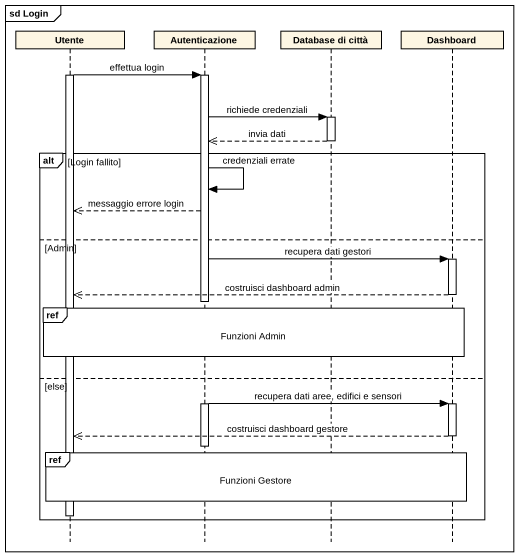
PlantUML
@startuml
mainframe sd Login
hide footbox
participant Utente
participant Autenticazione
participant "Database di città" as Database_di_città
participant Dashboard

activate Utente
Utente -> Autenticazione : effettua login
activate Autenticazione
Autenticazione -> Database_di_città : richiede credenziali
activate Database_di_città
Database_di_città -->> Autenticazione : invia dati
deactivate Database_di_città
alt Login fallito
  Autenticazione -> Autenticazione : credenziali errate
  Autenticazione -->> Utente : messaggio errore login
else Admin
  Autenticazione -> Dashboard : recupera dati gestori
  activate Dashboard
  Dashboard -->> Utente : costruisci dashboard admin
  deactivate Dashboard
  ref over Utente, Autenticazione, Database_di_città, Dashboard : Funzioni Admin
else else
  Autenticazione -> Dashboard : recupera dati aree, edifici e sensori
  activate Dashboard
  Dashboard -->> Utente : costruisci dashboard gestore
  deactivate Dashboard
  deactivate Autenticazione
  ref over Utente, Autenticazione, Database_di_città, Dashboard : Funzioni Gestore
  deactivate Utente
end
@enduml
